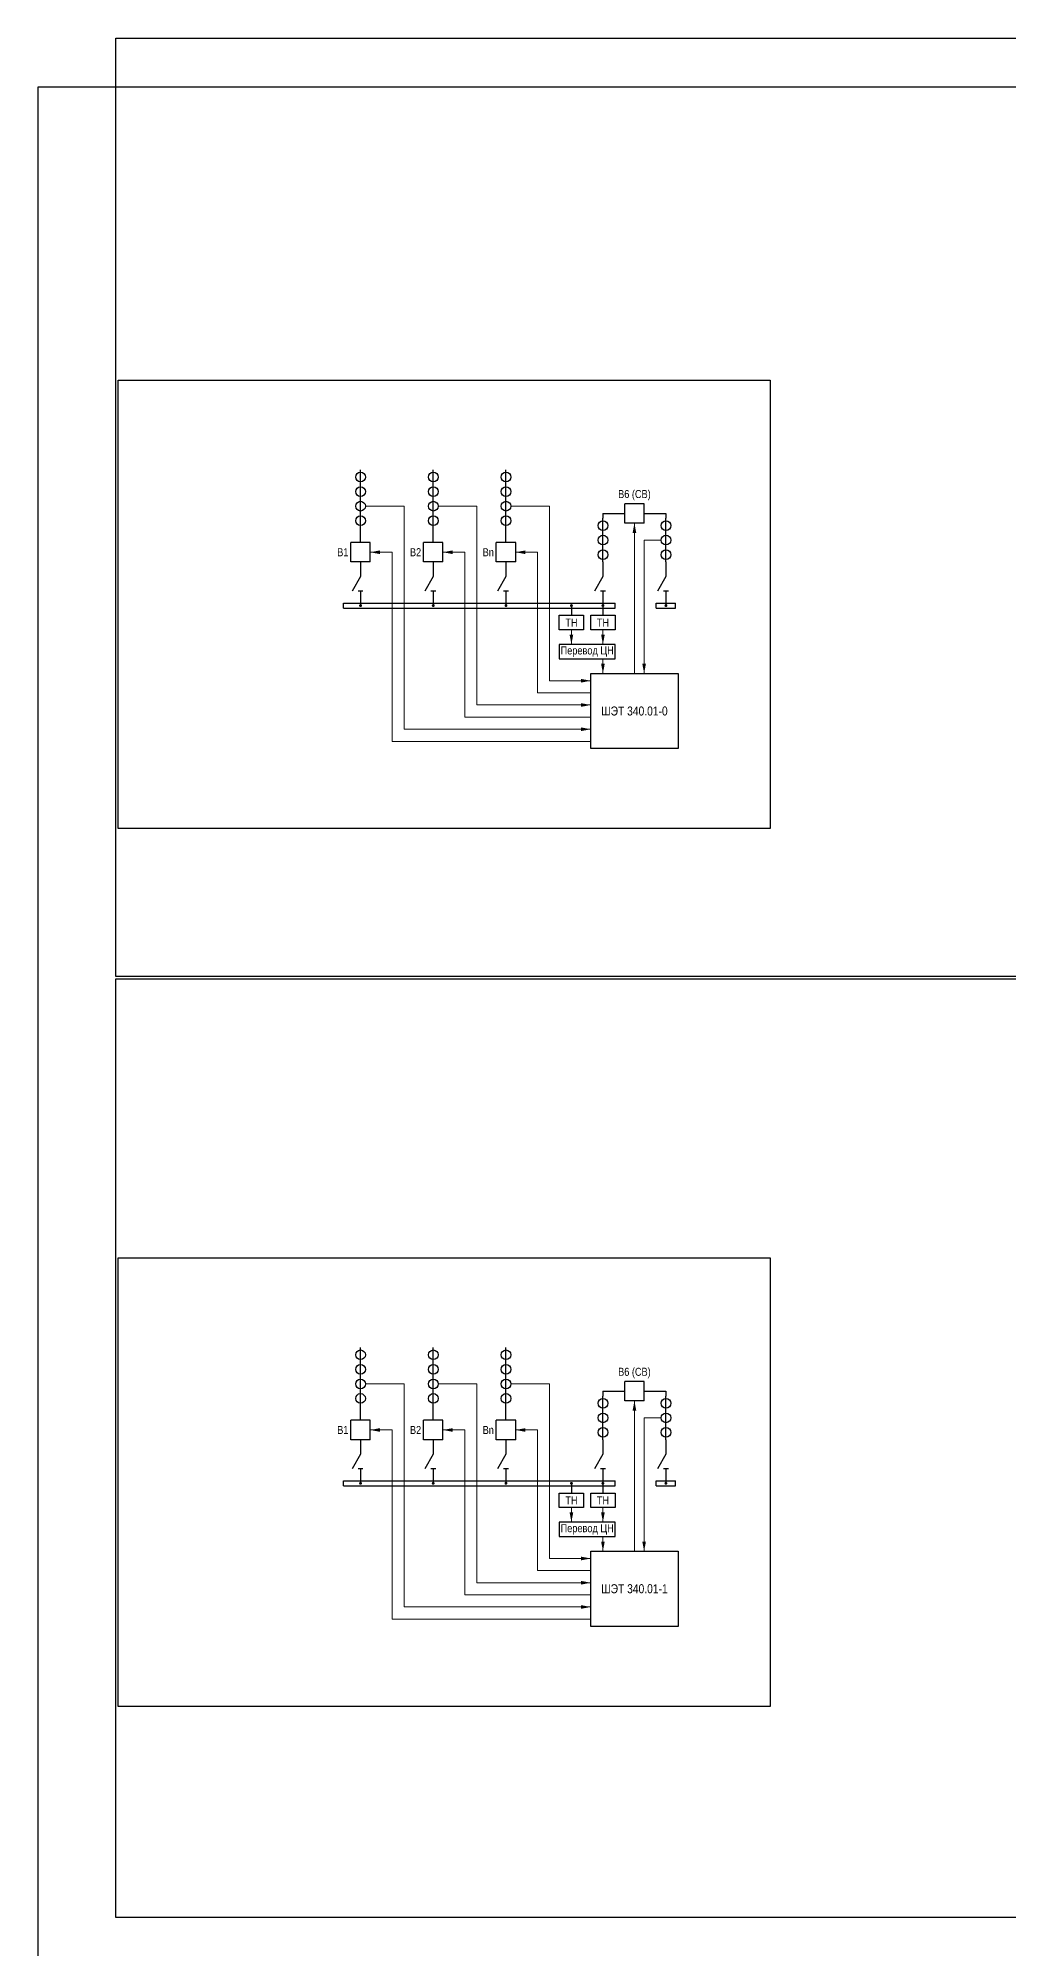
# Model space of a CAD drawing. Header units: millimetres. Extents: x -2550 to 7325, y -3772 to 3128.
# Drawn here: x -28 to 372, y -3263 to -2475 of the extents above; entities that cross this region are included whole.
import ezdxf
from ezdxf.enums import TextEntityAlignment as Align

# ---------------------------------------------------------------- set-up
doc = ezdxf.new("R2010")
doc.units = ezdxf.units.MM
doc.layers.add('Основная', color=7, linetype='Continuous', lineweight=30)
doc.layers.add('Тонкая', color=7, linetype='Continuous', lineweight=18)
doc.styles.add('Narrow', font='ARIALN.TTF')
doc.styles.add('Вывод', font='tahoma.ttf', dxfattribs={"height": 2.5})
doc.styles.add('Компонент', font='ARIALN.TTF', dxfattribs={"height": 3.5})

# ---------------------------------------------------------------- blocks, each defined once
blk = doc.blocks.new('*U144')
at = {"color": 0, "linetype": 'ByBlock'}
for p, q in [((0, 0), (112, 0)), ((0, -2), (0, 0)), ((112, -2), (112, 0)), ((0, -2), (112, -2))]:
    blk.add_line(p, q, dxfattribs=at)
at = {"layer": 'Основная', "style": 'Компонент'}
blk.add_attdef('ОШ', text='', height=3.5, dxfattribs=at).set_placement((6, 4), align=Align.MIDDLE_CENTER)
blk = doc.blocks.new('*U37')
at = {"color": 0, "linetype": 'ByBlock'}
for p, q in [((0, 0), (-8, 0)), ((-8, -8), (-8, 0)), ((0, -8), (0, 0)), ((0, -8), (-8, -8))]:
    blk.add_line(p, q, dxfattribs=at)
at = {"layer": 'Основная', "style": 'Компонент'}
blk.add_attdef('ОУ', text='', height=3.5, dxfattribs=at).set_placement((-15, -3), align=Align.MIDDLE_CENTER)
blk = doc.blocks.new('*U18')
at = {"color": 0, "linetype": 'ByBlock'}
blk.add_line((0, 0), (6, 3.43), dxfattribs=at)
blk = doc.blocks.new('*U10')
at = {"color": 0}
blk.add_line((0, -1), (0, 1), dxfattribs=at)
blk = doc.blocks.new('*U36')
at = {"color": 0, "linetype": 'ByBlock'}
for p, q in [((0, 9), (0, 3)), ((0, -3), (0, -9))]:
    blk.add_line(p, q, dxfattribs=at)
at = {"color": 0, "linetype": 'ByBlock', "ltscale": 0.25, "xscale": -1, "rotation": 90}
for name, p in [('*U18', (0, 3)), ('*U10', (0, -3))]:
    blk.add_blockref(name, p, dxfattribs=at)
at = {"layer": 'Основная'}
for tag, height, style, p in [('В2', 2.5, 'Вывод', (2, 7)), ('ОУ', 3.5, 'Компонент', (-12, 0)), ('В1', 2.5, 'Вывод', (2, -7))]:
    blk.add_attdef(tag, text='', height=height, dxfattribs=dict(at, style=style)).set_placement(p, align=Align.MIDDLE_CENTER)
blk = doc.blocks.new('*U38')
at = {"linetype": 'ByBlock'}
blk.add_circle((0, 0), 2, dxfattribs=at)
at = {"layer": 'Основная', "color": 0, "linetype": 'ByBlock', "lineweight": -2}
blk.add_line((0, -3), (0, 3), dxfattribs=at)
at = {"layer": 'Основная', "linetype": 'ByBlock', "style": 'Компонент'}
blk.add_attdef('ОУ', text='', height=3.5, dxfattribs=at).set_placement((-6, 0), align=Align.MIDDLE_CENTER)
blk = doc.blocks.new('*U41')
at = {"color": 0, "linetype": 'ByBlock'}
for p, q in [((0, 0), (8, 0)), ((0, -2), (0, 0)), ((8, -2), (8, 0)), ((0, -2), (8, -2))]:
    blk.add_line(p, q, dxfattribs=at)
at = {"layer": 'Основная', "style": 'Компонент'}
blk.add_attdef('ОШ', text='', height=3.5, dxfattribs=at).set_placement((6, 4), align=Align.MIDDLE_CENTER)
blk = doc.blocks.new('*U145')
at = {"color": 0, "linetype": 'ByBlock'}
for p, q in [((0, 0), (112, 0)), ((0, -2), (0, 0)), ((112, -2), (112, 0)), ((0, -2), (112, -2))]:
    blk.add_line(p, q, dxfattribs=at)
at = {"layer": 'Основная', "style": 'Компонент'}
blk.add_attdef('ОШ', text='', height=3.5, dxfattribs=at).set_placement((6, 4), align=Align.MIDDLE_CENTER)

msp = doc.modelspace()

# ---------------------------------------------------------------- linework, layer by layer
at = {"layer": 'Основная', "color": 1}
for points in [[(4, -2475), (970, -2475), (970, -2862), (4, -2862)], [(4, -2863), (970, -2863), (970, -3250), (4, -3250)]]:
    msp.add_lwpolyline(points, close=True, dxfattribs=at)
at = {"layer": 'Основная'}
for points in [[(-28, -2495), (1026, -2495), (1026, -3772), (-28, -3772)], [(187, -2713), (197, -2713), (197, -2719), (187, -2719)], [(200, -2713), (210, -2713), (210, -2719), (200, -2719)], [(187, -2731), (210, -2731), (210, -2725), (187, -2725)], [(200, -2737), (236, -2737), (236, -2768), (200, -2768)], [(187, -3075), (197, -3075), (197, -3081), (187, -3081)], [(200, -3075), (210, -3075), (210, -3081), (200, -3081)], [(187, -3093), (210, -3093), (210, -3087), (187, -3087)], [(200, -3099), (236, -3099), (236, -3130), (200, -3130)]]:
    msp.add_lwpolyline(points, close=True, dxfattribs=at)
at = {"layer": 'Основная', "color": 4}
for points in [[(5, -2616), (274, -2616), (274, -2801), (5, -2801)], [(5, -2978), (274, -2978), (274, -3163), (5, -3163)]]:
    msp.add_lwpolyline(points, close=True, dxfattribs=at)
at = {"layer": 'Основная'}
for points in [[(205, -2671), (214, -2671)], [(205, -2671), (205, -2673)], [(222, -2671), (231, -2671)], [(231, -2671), (231, -2673)], [(105, -2683), (105, -2677)], [(135, -2683), (135, -2677)], [(165, -2683), (165, -2677)], [(192, -2709), (192, -2713)], [(205, -2709), (205, -2713)], [(205, -3033), (214, -3033)], [(205, -3033), (205, -3035)], [(222, -3033), (231, -3033)], [(231, -3033), (231, -3035)], [(105, -3045), (105, -3039)], [(135, -3045), (135, -3039)], [(165, -3045), (165, -3039)], [(192, -3071), (192, -3075)], [(205, -3071), (205, -3075)]]:
    msp.add_lwpolyline(points, dxfattribs=at)
at = {"layer": 'Основная', "ltscale": 0.25, "const_width": 0.6}
for points in [[(104.7, -2709, 1), (105.3, -2709, 1)], [(104.7, -2709, -1), (105.3, -2709, -1)], [(134.7, -2709, 1), (135.3, -2709, 1)], [(134.7, -2709, -1), (135.3, -2709, -1)], [(164.7, -2709, 1), (165.3, -2709, 1)], [(164.7, -2709, -1), (165.3, -2709, -1)], [(191.7, -2709, 1), (192.3, -2709, 1)], [(204.7, -2709, 1), (205.3, -2709, 1)], [(230.7, -2709, 1), (231.3, -2709, 1)], [(104.7, -3071, 1), (105.3, -3071, 1)], [(104.7, -3071, -1), (105.3, -3071, -1)], [(134.7, -3071, 1), (135.3, -3071, 1)], [(134.7, -3071, -1), (135.3, -3071, -1)], [(164.7, -3071, 1), (165.3, -3071, 1)], [(164.7, -3071, -1), (165.3, -3071, -1)], [(191.7, -3071, 1), (192.3, -3071, 1)], [(204.7, -3071, 1), (205.3, -3071, 1)], [(230.7, -3071, 1), (231.3, -3071, 1)]]:
    msp.add_lwpolyline(points, format="xyb", close=True, dxfattribs=at)
at = {"layer": 'Тонкая'}
for points in [[(107, -2668), (123, -2668)], [(123, -2668), (123, -2760)], [(137, -2668), (153, -2668)], [(153, -2668), (153, -2750)], [(167, -2668), (183, -2668)], [(183, -2668), (183, -2740)], [(218, -2737), (218, -2675)], [(229, -2682), (222, -2682)], [(222, -2682), (222, -2737)], [(109, -2687), (118, -2687)], [(118, -2687), (118, -2765)], [(139, -2687), (148, -2687)], [(148, -2687), (148, -2755)], [(169, -2687), (178, -2687)], [(178, -2687), (178, -2745)], [(192, -2725), (192, -2719)], [(205, -2725), (205, -2719)], [(205, -2737), (205, -2731)], [(183, -2740), (200, -2740)], [(153, -2750), (200, -2750)], [(178, -2745), (200, -2745)], [(148, -2755), (200, -2755)], [(118, -2765), (200, -2765)], [(123, -2760), (200, -2760)], [(107, -3030), (123, -3030)], [(123, -3030), (123, -3122)], [(137, -3030), (153, -3030)], [(153, -3030), (153, -3112)], [(167, -3030), (183, -3030)], [(183, -3030), (183, -3102)], [(218, -3099), (218, -3037)], [(109, -3049), (118, -3049)], [(118, -3049), (118, -3127)], [(139, -3049), (148, -3049)], [(148, -3049), (148, -3117)], [(169, -3049), (178, -3049)], [(178, -3049), (178, -3107)], [(229, -3044), (222, -3044)], [(222, -3044), (222, -3099)], [(192, -3087), (192, -3081)], [(205, -3087), (205, -3081)], [(205, -3099), (205, -3093)], [(183, -3102), (200, -3102)], [(153, -3112), (200, -3112)], [(178, -3107), (200, -3107)], [(148, -3117), (200, -3117)], [(118, -3127), (200, -3127)], [(123, -3122), (200, -3122)]]:
    msp.add_lwpolyline(points, dxfattribs=at)
at = {"layer": 'Тонкая', "ltscale": 0.3}
for points in [[(218, -2675, 0, 1.5, 0), (218, -2679, 0, 0, 0)], [(109, -2687, 0, 1.5, 0), (113, -2687, 0, 0, 0)], [(139, -2687, 0, 1.5, 0), (143, -2687, 0, 0, 0)], [(169, -2687, 0, 1.5, 0), (173, -2687, 0, 0, 0)], [(192, -2725, 0, 1.5, 0), (192, -2721, 0, 0, 0)], [(205, -2725, 0, 1.5, 0), (205, -2721, 0, 0, 0)], [(205, -2737, 0, 1.5, 0), (205, -2733, 0, 0, 0)], [(222, -2737, 0, 1.5, 0), (222, -2733, 0, 0, 0)], [(200, -2740, 0, 1.5, 0), (196, -2740, 0, 0, 0)], [(200, -2750, 0, 1.5, 0), (196, -2750, 0, 0, 0)], [(200, -2760, 0, 1.5, 0), (196, -2760, 0, 0, 0)], [(218, -3037, 0, 1.5, 0), (218, -3041, 0, 0, 0)], [(109, -3049, 0, 1.5, 0), (113, -3049, 0, 0, 0)], [(139, -3049, 0, 1.5, 0), (143, -3049, 0, 0, 0)], [(169, -3049, 0, 1.5, 0), (173, -3049, 0, 0, 0)], [(192, -3087, 0, 1.5, 0), (192, -3083, 0, 0, 0)], [(205, -3087, 0, 1.5, 0), (205, -3083, 0, 0, 0)], [(205, -3099, 0, 1.5, 0), (205, -3095, 0, 0, 0)], [(222, -3099, 0, 1.5, 0), (222, -3095, 0, 0, 0)], [(200, -3102, 0, 1.5, 0), (196, -3102, 0, 0, 0)], [(200, -3112, 0, 1.5, 0), (196, -3112, 0, 0, 0)], [(200, -3122, 0, 1.5, 0), (196, -3122, 0, 0, 0)]]:
    msp.add_lwpolyline(points, format="xyseb", dxfattribs=at)

# ---------------------------------------------------------------- block references
at = {"layer": 'Основная', "ltscale": 0.25}
for name, p in [('*U38', (105, -2656)), ('*U38', (135, -2656)), ('*U38', (165, -2656)), ('*U38', (105, -2662)), ('*U38', (135, -2662)), ('*U38', (165, -2662)), ('*U38', (105, -2668)), ('*U38', (105, -2674)), ('*U38', (135, -2668)), ('*U38', (135, -2674)), ('*U38', (165, -2668)), ('*U38', (165, -2674)), ('*U37', (222, -2667)), ('*U38', (205, -2676)), ('*U38', (205, -2682)), ('*U38', (231, -2676)), ('*U38', (231, -2682)), ('*U37', (109, -2683)), ('*U37', (139, -2683)), ('*U37', (169, -2683)), ('*U38', (205, -2688)), ('*U38', (231, -2688)), ('*U36', (105, -2700)), ('*U36', (135, -2700)), ('*U36', (165, -2700)), ('*U36', (205, -2700)), ('*U36', (231, -2700)), ('*U144', (98, -2708)), ('*U41', (227, -2708)), ('*U38', (105, -3018)), ('*U38', (135, -3018)), ('*U38', (165, -3018)), ('*U38', (105, -3024)), ('*U38', (135, -3024)), ('*U38', (165, -3024)), ('*U38', (105, -3030)), ('*U38', (105, -3036)), ('*U38', (135, -3030)), ('*U38', (135, -3036)), ('*U38', (165, -3030)), ('*U38', (165, -3036)), ('*U37', (222, -3029)), ('*U38', (205, -3038)), ('*U38', (205, -3044)), ('*U38', (231, -3038)), ('*U38', (231, -3044)), ('*U37', (109, -3045)), ('*U37', (139, -3045)), ('*U37', (169, -3045)), ('*U38', (205, -3050)), ('*U38', (231, -3050)), ('*U36', (105, -3062)), ('*U36', (135, -3062)), ('*U36', (165, -3062)), ('*U36', (205, -3062)), ('*U36', (231, -3062)), ('*U145', (98, -3070)), ('*U41', (227, -3070))]:
    msp.add_blockref(name, p, dxfattribs=at)

# ---------------------------------------------------------------- texts
at = {"layer": 'Основная', "style": 'Narrow'}
for p in [(218, -2663), (218, -3025)]:
    msp.add_text('В6 (СВ)', height=3.3, dxfattribs=at).set_placement(p, align=Align.MIDDLE_CENTER)
for s, p in [('В1', (100, -2687)), ('В2', (130, -2687)), ('Вn', (160, -2687)), ('В1', (100, -3049)), ('В2', (130, -3049)), ('Вn', (160, -3049))]:
    msp.add_text(s, height=3.3, dxfattribs=at).set_placement(p, align=Align.MIDDLE_RIGHT)
at = {"layer": 'Основная', "attachment_point": 5, "style": 'Narrow'}
for s, insert, char_height, width in [('ТН', (192, -2716), 3.3, 10), ('ТН', (205, -2716), 3.3, 10), ('Перевод ЦН', (198.5, -2728), 3.3, 23), ('ШЭТ 340.01-0', (218, -2752.5), 3.7, 36), ('ТН', (192, -3078), 3.3, 10), ('ТН', (205, -3078), 3.3, 10), ('Перевод ЦН', (198.5, -3090), 3.3, 23), ('ШЭТ 340.01-1', (218, -3114.5), 3.7, 36)]:
    msp.add_mtext(s, dxfattribs=dict(at, insert=insert, char_height=char_height, width=width))

doc.saveas('drawing.dxf')
